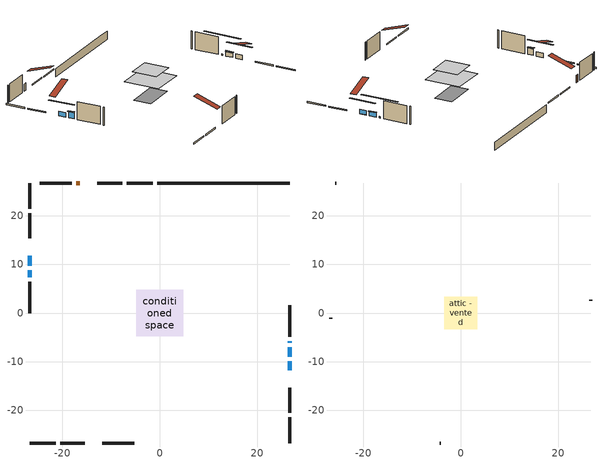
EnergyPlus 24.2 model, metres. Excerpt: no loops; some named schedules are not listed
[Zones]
conditioned space
 floor adiabatic (AdiabaticFloorConstruction): -4.81,-4.81 -4.81,4.81 4.81,4.81 4.81,-4.81 z2.74
 floor foundation (Slab1 construction): -4.42,-2.39 -4.42,2.39 4.42,2.39 4.42,-2.39 z-1.91
 wall outside (RimJoist1 construction): -1.47,26.71 -6.77,26.71 / -26.71,-26.71 -21.41,-26.71 / -26.71,26.71 -26.71,21.41 / 26.71,-26.71 26.71,-21.41 z0.3:0.6
 wall outside (RimJoist2 construction): -7.7,26.71 -12.81,26.71 / -20.48,-26.71 -15.37,-26.71 / -26.71,20.48 -26.71,15.37 / 26.71,-20.48 26.71,-15.37 z0.3:0.6
 wall outside (AdiabaticWallConstruction 1): -16.4,26.71 -17.19,26.71 z0.3:2.33
 wall outside (AdiabaticWallConstruction): 26.71,-11.78 26.71,-9.87 / 26.71,-8.95 26.71,-7.04 z0.3:1.43; -26.71,11.78 -26.71,9.74 z0.3:1.52; -26.71,8.81 -26.71,7.37 z0.3:2.02; 26.71,-6.12 26.71,-5.82 z0.3:0.65
 wall outside (Wall1 construction): -18.12,26.71 -24.63,26.71 / -11.78,-26.71 -5.26,-26.71 / -26.71,6.44 -26.71,-0.07 / 26.71,-4.9 26.71,1.62 z0.3:5.18
 wall foundation (FoundationWall1 construction): -0.54,26.71,-1.91 -0.54,26.71,0.3 23.99,26.71,0.3 23.99,26.71,0.26 26.71,26.71,0.26 26.71,26.71,-1.91
 window (WindowConstruction): 26.71,-11.78 26.71,-9.87 z0.3:1.43
 window (WindowConstruction 1): -26.71,11.78 -26.71,9.74 z0.3:1.52
 window (WindowConstruction 2): 26.71,-8.95 26.71,-7.04 z0.3:1.43
 window (WindowConstruction 3): -26.71,8.81 -26.71,7.37 z0.3:2.02
 window (WindowConstruction 4): 26.71,-6.11 26.71,-5.83 z0.3:0.64
 door (Door): -16.4,26.71 -17.19,26.71 z0.3:2.33
 ceiling adiabatic (AdiabaticFloorConstruction): 4.81,-4.81 4.81,4.81 -4.81,4.81 -4.81,-4.81 z2.74
attic - vented
 floor to conditioned space (Floor1 construction Reversed): -3.38,-3.38 -3.38,3.38 3.38,3.38 3.38,-3.38 z5.18
 wall outside (Wall3 construction): -25.56,26.71 -25.78,26.71 / -4.33,-26.71 -4.11,-26.71 / -26.71,-1 -26.71,-1.22 / 26.71,2.55 26.71,2.77 z0.3:5.18
 roof outside (Roof1 construction): -15.47,26.71,5.18 -15.47,20.12,7.37 -13.73,20.12,7.37 -13.73,26.71,5.18; -12.71,-26.71,5.18 -12.71,-20.12,7.37 -14.44,-20.12,7.37 -14.44,-26.71,5.18; -26.71,12.71,5.18 -20.12,12.71,7.37 -20.12,14.44,7.37 -26.71,14.44,5.18; 26.71,-12.71,5.18 20.12,-12.71,7.37 20.12,-14.44,7.37 26.71,-14.44,5.18
shading: 26.71,-7.24 26.71,-14.42 27.12,-14.42 27.12,-7.24 z4.07; -26.71,7.1 -26.71,14.42 -27.12,14.42 -27.12,7.1 z4.16; 26.71,-6.84 26.71,-9.15 27.12,-9.15 27.12,-6.84 z1.64; -26.71,7.17 -26.71,9.01 -27.12,9.01 -27.12,7.17 z2.22; 26.71,-0.74 26.71,-11.2 27.12,-11.2 27.12,-0.74 z5.73
[Building]
Building 1: Terrain=Suburbs
[Site:Location]
Winnipeg Intl AP_MB: Latitude {deg}=49.91; Longitude {deg}=-97.24; Time Zone {hr}=-6; Elevation {m}=239; Keep Site Location Information=Yes
[Site:GroundTemperature:Shallow]
-2.46526, -5.11642, -5.32873, -4.07063, 0.979979, 6.00706, 10.3653, 13.1261, 13.3606, 11.1152, 6.8681, 1.99523
[Site:WaterMainsTemperature]
Calculation Method=Schedule; Temperature Schedule=mains temperature schedule
[Material] Roughness=Rough; Thermal Absorptance=0.9
Name | Thickness {m} | Conductivity {W/m-K} | Density {kg/m3} | Specific Heat {J/kg-K} | Solar Absorptance | Visible Absorptance
asphalt or fiberglass shingles | 0.00635 | 0.162714 | 1121.4 | 1465.45 | 0.84 | 0.84
ceiling loosefill ins | 0.169333 | 0.0480833 | 16.02 | 1046.75 | 0.7 | 0.7
ceiling stud and cavity | 0.1397 | 0.149692 | 65.682 | 1177.47 | 0.7 | 0.7
concrete 4.0 in. | 0.1016 | 1.803125 | 2242.8 | 837.4 | 0.7 | 0.7
concrete 8.0 in. | 0.2032 | 1.803125 | 2242.8 | 837.4 | 0.7 | 0.7
door material | 0.04445 | 0.053851 | 512.64 | 1214.23 | 0.7 | 0.7
exterior vertical ins | 0.00461413 | 0.029427 | 32.04 | 1214.23 | 0.7 | 0.7
floor covering | 0.0127 | 0.0433444 | 54.468 | 1339.84 | 0.6 | 0.6
floor rigid ins; wall rigid ins | 0.512978 | 0.029427 | 32.04 | 1214.23 | 0.7 | 0.7
floor stud and cavity | 0.1397 | 1.75129 | 37.0049 | 1207.88 | 0.7 | 0.7
furniture material conditioned space 1 | 0.1524 | 0.115458 | 640.8 | 1214.23 | 0.6 | 0.6
gypsum board | 0.0127 | 0.160291 | 801 | 837.4 | 0.6 | 0.6
gypsum board 1 | 0.0127 | 0.160291 | 801 | 837.4 | 0.7 | 0.7
osb sheathing 0.5 in. | 0.0127 | 0.115458 | 512.64 | 1214.23 | 0.7 | 0.7
osb sheathing 0.75 in. | 0.01905 | 0.115458 | 512.64 | 1214.23 | 0.7 | 0.7
osb sheathing 2.0 in. | 0.0508 | 0.115458 | 512.64 | 1214.23 | 0.7 | 0.7
rim joist stud and cavity | 0.0508 | 0.0452492 | 125.044 | 1163.47 | 0.6 | 0.6
rim joist stud and cavity 1 | 0.0508 | 0.226133 | 125.044 | 1163.47 | 0.6 | 0.6
wall stud and cavity | 0.1397 | 0.0785528 | 139.0536 | 1170.24 | 0.7 | 0.7
wall stud and cavity 1 | 0.0889 | 6.1454 | 50.32683 | 1063.81 | 0.6 | 0.6
wall stud and cavity 2 | 0.0889 | 0.380278 | 52.3479 | 1209.89 | 0.7 | 0.7
wall stud and cavity 3 | 0.0889 | 0.391764 | 83.0341 | 1211.67 | 0.7 | 0.7
wood siding | 0.0254 | 0.102417 | 544.68 | 1172.36 | 0.4 | 0.4
wood siding 1 | 0.00254 | 0.102417 | 544.68 | 1172.36 | 0.4 | 0.4
wood siding 2; wood siding 3; wood siding 4 | 0.0254 | 0.102417 | 544.68 | 1172.36 | 0.7 | 0.7
[WindowMaterial:SimpleGlazingSystem]
Name | U-Factor {W/m2-K} | Solar Heat Gain Coefficient
WindowMaterial | 2.93666 | 0.65
WindowMaterial 1 | 2.24338 | 0.59
WindowMaterial 2 | 2.16956 | 0.61
WindowMaterial 3 | 3.07123 | 0.43
[Construction]
AdiabaticFloorConstruction: floor stud and cavity, floor rigid ins, osb sheathing 0.75 in., floor covering
AdiabaticWallConstruction: wood siding 3, wall rigid ins, wall stud and cavity 2, gypsum board
AdiabaticWallConstruction 1: wood siding 4, wall rigid ins, wall stud and cavity 2, gypsum board
Door: door material
Floor1 construction Reversed: gypsum board, ceiling stud and cavity, ceiling loosefill ins
FoundationWall1 construction: concrete 8.0 in., gypsum board 1
furniture construction conditioned space 1: furniture material conditioned space 1
PartitionWallConstruction: gypsum board, wall stud and cavity 3, gypsum board
RimJoist1 construction: wood siding 2, osb sheathing 2.0 in., rim joist stud and cavity
RimJoist2 construction: wood siding 2, osb sheathing 2.0 in., rim joist stud and cavity 1
Roof1 construction: asphalt or fiberglass shingles
Slab1 construction: concrete 4.0 in.
Wall1 construction: wood siding, osb sheathing 0.5 in., wall stud and cavity, gypsum board
Wall3 construction: wood siding 1, wall stud and cavity 1
WindowConstruction; WindowConstruction 2: WindowMaterial
WindowConstruction 1: WindowMaterial 1
WindowConstruction 3: WindowMaterial 2
WindowConstruction 4: WindowMaterial 3
[Zone] Multiplier=1; Part of Total Floor Area=Yes
Name | Volume {m3}
attic - vented | 16.3467
conditioned space | 337.2
[Space]
Name | Zone | Volume {m3}
attic - vented 1 | attic - vented | 16.3467
conditioned space 1 | conditioned space | 337.2
[ZoneInfiltration:EffectiveLeakageArea]
infil attic - vented 1: Zone or Space=attic - vented 1; Schedule=Always On Discrete; Effective Air Leakage Area {cm2}=1527.33; Stack Coefficient=0.000491948; Wind Coefficient=1.49858e-05
[ZoneMixing]
whole house fan mix: Zone or Space=attic - vented; Schedule=Always On Continuous; Design Flow Rate Calculation Method=Flow/Zone; Design Flow Rate {m3/s}=0; Source Zone or Space=conditioned space
[SurfaceProperty:ExposedFoundationPerimeter]
Slab1: Exposed Perimeter Calculation Method=TotalExposedPerimeter; Total Exposed Perimeter {m}=27.249
[InternalMass] Zone or ZoneList=conditioned space; Space or SpaceList=conditioned space 1
Name | Construction | Surface Area {m2}
furniture mass conditioned space 1 | furniture construction conditioned space 1 | 53.9599
partition wall mass | PartitionWallConstruction | 134.9
[Lights]
interior lighting: Zone or ZoneList or Space or SpaceList=conditioned space 1; Schedule=interior lighting schedule; Design Level Calculation Method=LightingLevel; Lighting Level {W}=343.2; Return Air Fraction=0; Fraction Radiant=0.6; Fraction Visible=0.2; Fraction Replaceable=1
[People]
occupants: Zone or ZoneList or Space or SpaceList=conditioned space 1; Number of People Schedule=occupants schedule; Number of People Calculation Method=People; Number of People=3; Fraction Radiant=0.314171; Sensible Heat Fraction=0.56303; Activity Level Schedule=occupants activity schedule; Carbon Dioxide Generation Rate {m3/s-W}=0; Enable ASHRAE 55 Comfort Warnings=No; Mean Radiant Temperature Calculation Type=EnclosureAveraged
[ElectricEquipment] Zone or ZoneList or Space or SpaceList=conditioned space 1; Design Level Calculation Method=EquipmentLevel
Name | Schedule | Design Level {W} | Fraction Latent | Fraction Radiant | Fraction Lost
clothes dryer | clothes dryer schedule | 140.772 | 0.015 | 0.081 | 0.85
clothes washer | clothes washer schedule | 32.1985 | 0.03 | 0.162 | 0.7
cooking range | cooking range schedule | 215.147 | 0.08 | 0.432 | 0.2
dishwasher | dishwasher schedule | 66.8632 | 0.3 | 0.18 | 0.4
fridge | fridge schedule | 72.9452 | 0 | 0.6 | 0
mech vent house fan | mech vent house fan schedule | 10 | 0 | 0 | 1
mech vent house fan cfis | mech vent house fan cfis schedule | 0 | 0 | 0 | 0
misc plug loads | misc plug loads schedule | 494.7 | 0.045 | 0.513 | 0.1
whole house fan | Always On Discrete | 0 | 0 | 0 | 1
[OtherEquipment] Zone or ZoneList or Space or SpaceList=conditioned space 1; Design Level Calculation Method=EquipmentLevel
Name | Fuel Type | Schedule | Design Level {W} | Fraction Latent | Fraction Radiant | Fraction Lost
clothes dryer 1 | Electricity | clothes dryer schedule | 0 | 0.015 | 0.081 | 0.85
cooking range 1 | Electricity | cooking range schedule | 0 | 0.08 | 0.432 | 0.2
general water use latent | None | general water use schedule | 62.594 | 1 | 0 | 0
general water use sensible | None | general water use schedule | -61.6891 | 0 | 0.6 | 0
mech vent house fan latent load | None | Always On Discrete | 0 | 1 | 0 | 0
mech vent house fan sensible load | None | Always On Discrete | 0 | 0 | 0 | 0
water heater energy adjustment1 | NaturalGas | Always On Discrete | 0.01 | 0 | 0 | 1
[ZoneInfiltration:DesignFlowRate] Zone or ZoneList or Space or SpaceList=conditioned space 1; Schedule=Always On Discrete; Design Flow Rate Calculation Method=Flow/Zone; Design Flow Rate {m3/s}=0
infil flow; natural vent flow; whole house fan flow
[AvailabilityManager:Scheduled]
central ac and furnace airloop Availability Manager: Schedule=Always On Discrete
[Foundation:Kiva]
Foundation Kiva 1: Initial Indoor Air Temperature {C}=21; Wall Height Above Grade {m}=0.300015; Wall Depth Below Slab {m}=0.2032; Custom Block Material Name 1=exterior vertical ins; Custom Block Depth 1 {m}=2.21001; Custom Block X Position 1 {m}=0.2159; Custom Block Z Position 1 {m}=0
[Foundation:Kiva:Settings]
Soil Conductivity {W/m-K}=0.849921; Soil Density {kg/m3}=1842.3; Soil Specific Heat {J/kg-K}=418.7; Ground Solar Absorptivity=0.9; Ground Thermal Absorptivity=0.9; Ground Surface Roughness {m}=0.03; Far-Field Width {m}=40; Deep-Ground Boundary Condition=ZeroFlux; Deep-Ground Depth {m}=40; Minimum Cell Dimension {m}=0.2; Maximum Cell Growth Coefficient=3; Simulation Timestep=Timestep
[Exterior:Lights]
exterior lighting: Schedule=exterior lighting schedule; Design Level {W}=75.6
[EnergyManagementSystem:GlobalVariable]
central_ac_and_furnace_airloop_Fan_RTF
infil_program_Qfan
infil_program_Qinf
natural_vent_program_Qnv
natural_vent_program_Qwhf
[EnergyManagementSystem:Sensor]
Name | Output:Variable or Output:Meter Index Key | Output:Variable or Output:Meter
airflow_gain | infil flow | Infiltration Sensible Heat Gain Energy
airflow_gain_1 | natural vent flow | Infiltration Sensible Heat Gain Energy
airflow_gain_2 | whole house fan flow | Infiltration Sensible Heat Gain Energy
airflow_loss | infil flow | Infiltration Sensible Heat Loss Energy
airflow_loss_1 | natural vent flow | Infiltration Sensible Heat Loss Energy
airflow_loss_2 | whole house fan flow | Infiltration Sensible Heat Loss Energy
clg_load_cond |  | Cooling:EnergyTransfer:Zone:CONDITIONED SPACE
clg_sp_s; clg_sp_s_1 | cooling setpoint | Schedule Value
clothes_dryer_exhaust_0_sch_s | clothes dryer exhaust 0 schedule | Schedule Value
cool_season | cooling season schedule | Schedule Value
htg_load_cond |  | Heating:EnergyTransfer:Zone:CONDITIONED SPACE
htg_sp_s; htg_sp_s_1 | heating setpoint | Schedule Value
ig_ee_conv | clothes dryer | Electric Equipment Convective Heating Energy
ig_ee_conv_2 | cooking range | Electric Equipment Convective Heating Energy
ig_ee_conv_4 | fridge | Electric Equipment Convective Heating Energy
ig_ee_conv_5 | misc plug loads | Electric Equipment Convective Heating Energy
ig_ee_conv_6 | whole house fan | Electric Equipment Convective Heating Energy
ig_ee_rad | clothes dryer | Electric Equipment Radiant Heating Energy
ig_ee_rad_2 | cooking range | Electric Equipment Radiant Heating Energy
ig_ee_rad_4 | fridge | Electric Equipment Radiant Heating Energy
ig_ee_rad_5 | misc plug loads | Electric Equipment Radiant Heating Energy
ig_ee_rad_6 | whole house fan | Electric Equipment Radiant Heating Energy
ig_lgt_conv | interior lighting | Lights Convective Heating Energy
ig_lgt_rad | interior lighting | Lights Radiant Heating Energy
ig_lgt_vis | interior lighting | Lights Visible Radiation Heating Energy
ig_oe_conv | clothes dryer 1 | Other Equipment Convective Heating Energy
ig_oe_conv_1 | cooking range 1 | Other Equipment Convective Heating Energy
ig_oe_conv_2 | general water use latent | Other Equipment Convective Heating Energy
ig_oe_conv_3 | general water use sensible | Other Equipment Convective Heating Energy
ig_oe_conv_4 | water heater energy adjustment1 | Other Equipment Convective Heating Energy
ig_oe_rad | clothes dryer 1 | Other Equipment Radiant Heating Energy
ig_oe_rad_1 | cooking range 1 | Other Equipment Radiant Heating Energy
ig_oe_rad_2 | general water use latent | Other Equipment Radiant Heating Energy
ig_oe_rad_3 | general water use sensible | Other Equipment Radiant Heating Energy
ig_oe_rad_4 | water heater energy adjustment1 | Other Equipment Radiant Heating Energy
ig_ppl_conv | occupants | People Convective Heating Energy
ig_ppl_rad | occupants | People Radiant Heating Energy
im_conv | furniture mass conditioned space 1 | Surface Inside Face Convection Heat Gain Energy
im_conv_1 | partition wall mass | Surface Inside Face Convection Heat Gain Energy
im_ig | furniture mass conditioned space 1 | Surface Inside Face Internal Gains Radiation Heat Gain Energy
im_ig_1 | partition wall mass | Surface Inside Face Internal Gains Radiation Heat Gain Energy
im_lgt | furniture mass conditioned space 1 | Surface Inside Face Lights Radiation Heat Gain Energy
im_lgt_1 | partition wall mass | Surface Inside Face Lights Radiation Heat Gain Energy
im_sol | furniture mass conditioned space 1 | Surface Inside Face Solar Radiation Heat Gain Energy
im_sol_1 | partition wall mass | Surface Inside Face Solar Radiation Heat Gain Energy
im_surf | furniture mass conditioned space 1 | Surface Inside Face Net Surface Thermal Radiation Heat Gain Energy
im_surf_1 | partition wall mass | Surface Inside Face Net Surface Thermal Radiation Heat Gain Energy
mv_conv | mech vent house fan | Electric Equipment Convective Heating Energy
mv_conv_1 | mech vent house fan cfis | Electric Equipment Convective Heating Energy
mv_conv_2 | mech vent house fan latent load | Other Equipment Convective Heating Energy
mv_conv_3 | mech vent house fan sensible load | Other Equipment Convective Heating Energy
mv_rad | mech vent house fan | Electric Equipment Radiant Heating Energy
mv_rad_1 | mech vent house fan cfis | Electric Equipment Radiant Heating Energy
mv_rad_2 | mech vent house fan latent load | Other Equipment Radiant Heating Energy
mv_rad_3 | mech vent house fan sensible load | Other Equipment Radiant Heating Energy
natural_vent_s | natural vent schedule | Schedule Value
out_pb_s |  | Site Outdoor Air Barometric Pressure
out_wt_s |  | Site Outdoor Air Humidity Ratio
site_vw_s |  | Site Wind Speed
ss_back_out | Window1 | Surface Window Shortwave from Zone Back Out Window Heat Transfer Rate
ss_back_out_1 | Window3 | Surface Window Shortwave from Zone Back Out Window Heat Transfer Rate
ss_back_out_2 | Window5 | Surface Window Shortwave from Zone Back Out Window Heat Transfer Rate
ss_back_out_3 | Window7 | Surface Window Shortwave from Zone Back Out Window Heat Transfer Rate
ss_back_out_4 | Window8 | Surface Window Shortwave from Zone Back Out Window Heat Transfer Rate
ss_conv | Door1 | Surface Inside Face Convection Heat Gain Energy
ss_conv_1 | Window1 | Surface Inside Face Convection Heat Gain Energy
ss_conv_2 | Window3 | Surface Inside Face Convection Heat Gain Energy
ss_conv_3 | Window5 | Surface Inside Face Convection Heat Gain Energy
ss_conv_4 | Window7 | Surface Inside Face Convection Heat Gain Energy
ss_conv_5 | Window8 | Surface Inside Face Convection Heat Gain Energy
ss_ig | Door1 | Surface Inside Face Internal Gains Radiation Heat Gain Energy
ss_ig_1 | Window1 | Surface Inside Face Internal Gains Radiation Heat Gain Energy
ss_ig_2 | Window3 | Surface Inside Face Internal Gains Radiation Heat Gain Energy
ss_ig_3 | Window5 | Surface Inside Face Internal Gains Radiation Heat Gain Energy
ss_ig_4 | Window7 | Surface Inside Face Internal Gains Radiation Heat Gain Energy
ss_ig_5 | Window8 | Surface Inside Face Internal Gains Radiation Heat Gain Energy
ss_lgt | Door1 | Surface Inside Face Lights Radiation Heat Gain Energy
ss_sol | Door1 | Surface Inside Face Solar Radiation Heat Gain Energy
ss_surf | Door1 | Surface Inside Face Net Surface Thermal Radiation Heat Gain Energy
ss_surf_1 | Window1 | Surface Inside Face Net Surface Thermal Radiation Heat Gain Energy
ss_surf_2 | Window3 | Surface Inside Face Net Surface Thermal Radiation Heat Gain Energy
ss_surf_3 | Window5 | Surface Inside Face Net Surface Thermal Radiation Heat Gain Energy
ss_surf_4 | Window7 | Surface Inside Face Net Surface Thermal Radiation Heat Gain Energy
ss_surf_5 | Window8 | Surface Inside Face Net Surface Thermal Radiation Heat Gain Energy
ss_trans_in | Window1 | Surface Window Transmitted Solar Radiation Rate
ss_trans_in_1 | Window3 | Surface Window Transmitted Solar Radiation Rate
ss_trans_in_2 | Window5 | Surface Window Transmitted Solar Radiation Rate
ss_trans_in_3 | Window7 | Surface Window Transmitted Solar Radiation Rate
ss_trans_in_4 | Window8 | Surface Window Transmitted Solar Radiation Rate
ss_trans_out | Window1 | Surface Inside Face Initial Transmitted Diffuse Transmitted Out Window Solar Radiation Rate
ss_trans_out_1 | Window3 | Surface Inside Face Initial Transmitted Diffuse Transmitted Out Window Solar Radiation Rate
ss_trans_out_2 | Window5 | Surface Inside Face Initial Transmitted Diffuse Transmitted Out Window Solar Radiation Rate
ss_trans_out_3 | Window7 | Surface Inside Face Initial Transmitted Diffuse Transmitted Out Window Solar Radiation Rate
ss_trans_out_4 | Window8 | Surface Inside Face Initial Transmitted Diffuse Transmitted Out Window Solar Radiation Rate
s_conv | Floor1 | Surface Inside Face Convection Heat Gain Energy
s_conv_1 | FoundationWall1 | Surface Inside Face Convection Heat Gain Energy
s_conv_10 | RimJoist2:270 | Surface Inside Face Convection Heat Gain Energy
s_conv_11 | RimJoist2:90 | Surface Inside Face Convection Heat Gain Energy
s_conv_12 | Slab1 | Surface Inside Face Convection Heat Gain Energy
s_conv_13 | Wall1:0 | Surface Inside Face Convection Heat Gain Energy
s_conv_14 | Wall1:180 | Surface Inside Face Convection Heat Gain Energy
s_conv_15 | Wall1:270 | Surface Inside Face Convection Heat Gain Energy
s_conv_16 | Wall1:90 | Surface Inside Face Convection Heat Gain Energy
s_conv_2 | inferred conditioned ceiling | Surface Inside Face Convection Heat Gain Energy
s_conv_3 | inferred conditioned floor | Surface Inside Face Convection Heat Gain Energy
s_conv_4 | RimJoist1:0 | Surface Inside Face Convection Heat Gain Energy
s_conv_5 | RimJoist1:180 | Surface Inside Face Convection Heat Gain Energy
s_conv_6 | RimJoist1:270 | Surface Inside Face Convection Heat Gain Energy
s_conv_7 | RimJoist1:90 | Surface Inside Face Convection Heat Gain Energy
s_conv_8 | RimJoist2:0 | Surface Inside Face Convection Heat Gain Energy
s_conv_9 | RimJoist2:180 | Surface Inside Face Convection Heat Gain Energy
s_ig | Floor1 | Surface Inside Face Internal Gains Radiation Heat Gain Energy
s_ig_1 | FoundationWall1 | Surface Inside Face Internal Gains Radiation Heat Gain Energy
s_ig_10 | RimJoist2:270 | Surface Inside Face Internal Gains Radiation Heat Gain Energy
s_ig_11 | RimJoist2:90 | Surface Inside Face Internal Gains Radiation Heat Gain Energy
s_ig_12 | Slab1 | Surface Inside Face Internal Gains Radiation Heat Gain Energy
s_ig_13 | Wall1:0 | Surface Inside Face Internal Gains Radiation Heat Gain Energy
s_ig_14 | Wall1:180 | Surface Inside Face Internal Gains Radiation Heat Gain Energy
s_ig_15 | Wall1:270 | Surface Inside Face Internal Gains Radiation Heat Gain Energy
s_ig_16 | Wall1:90 | Surface Inside Face Internal Gains Radiation Heat Gain Energy
s_ig_2 | inferred conditioned ceiling | Surface Inside Face Internal Gains Radiation Heat Gain Energy
s_ig_3 | inferred conditioned floor | Surface Inside Face Internal Gains Radiation Heat Gain Energy
s_ig_4 | RimJoist1:0 | Surface Inside Face Internal Gains Radiation Heat Gain Energy
s_ig_5 | RimJoist1:180 | Surface Inside Face Internal Gains Radiation Heat Gain Energy
s_ig_6 | RimJoist1:270 | Surface Inside Face Internal Gains Radiation Heat Gain Energy
s_ig_7 | RimJoist1:90 | Surface Inside Face Internal Gains Radiation Heat Gain Energy
s_ig_8 | RimJoist2:0 | Surface Inside Face Internal Gains Radiation Heat Gain Energy
s_ig_9 | RimJoist2:180 | Surface Inside Face Internal Gains Radiation Heat Gain Energy
s_lgt | Floor1 | Surface Inside Face Lights Radiation Heat Gain Energy
s_lgt_1 | FoundationWall1 | Surface Inside Face Lights Radiation Heat Gain Energy
s_lgt_10 | RimJoist2:270 | Surface Inside Face Lights Radiation Heat Gain Energy
s_lgt_11 | RimJoist2:90 | Surface Inside Face Lights Radiation Heat Gain Energy
s_lgt_12 | Slab1 | Surface Inside Face Lights Radiation Heat Gain Energy
s_lgt_13 | Wall1:0 | Surface Inside Face Lights Radiation Heat Gain Energy
s_lgt_14 | Wall1:180 | Surface Inside Face Lights Radiation Heat Gain Energy
s_lgt_15 | Wall1:270 | Surface Inside Face Lights Radiation Heat Gain Energy
s_lgt_16 | Wall1:90 | Surface Inside Face Lights Radiation Heat Gain Energy
s_lgt_2 | inferred conditioned ceiling | Surface Inside Face Lights Radiation Heat Gain Energy
s_lgt_3 | inferred conditioned floor | Surface Inside Face Lights Radiation Heat Gain Energy
s_lgt_4 | RimJoist1:0 | Surface Inside Face Lights Radiation Heat Gain Energy
s_lgt_5 | RimJoist1:180 | Surface Inside Face Lights Radiation Heat Gain Energy
s_lgt_6 | RimJoist1:270 | Surface Inside Face Lights Radiation Heat Gain Energy
s_lgt_7 | RimJoist1:90 | Surface Inside Face Lights Radiation Heat Gain Energy
s_lgt_8 | RimJoist2:0 | Surface Inside Face Lights Radiation Heat Gain Energy
s_lgt_9 | RimJoist2:180 | Surface Inside Face Lights Radiation Heat Gain Energy
s_sol | Floor1 | Surface Inside Face Solar Radiation Heat Gain Energy
s_sol_1 | FoundationWall1 | Surface Inside Face Solar Radiation Heat Gain Energy
s_sol_10 | RimJoist2:270 | Surface Inside Face Solar Radiation Heat Gain Energy
s_sol_11 | RimJoist2:90 | Surface Inside Face Solar Radiation Heat Gain Energy
s_sol_12 | Slab1 | Surface Inside Face Solar Radiation Heat Gain Energy
s_sol_13 | Wall1:0 | Surface Inside Face Solar Radiation Heat Gain Energy
s_sol_14 | Wall1:180 | Surface Inside Face Solar Radiation Heat Gain Energy
s_sol_15 | Wall1:270 | Surface Inside Face Solar Radiation Heat Gain Energy
s_sol_16 | Wall1:90 | Surface Inside Face Solar Radiation Heat Gain Energy
s_sol_2 | inferred conditioned ceiling | Surface Inside Face Solar Radiation Heat Gain Energy
s_sol_3 | inferred conditioned floor | Surface Inside Face Solar Radiation Heat Gain Energy
s_sol_4 | RimJoist1:0 | Surface Inside Face Solar Radiation Heat Gain Energy
s_sol_5 | RimJoist1:180 | Surface Inside Face Solar Radiation Heat Gain Energy
s_sol_6 | RimJoist1:270 | Surface Inside Face Solar Radiation Heat Gain Energy
s_sol_7 | RimJoist1:90 | Surface Inside Face Solar Radiation Heat Gain Energy
s_sol_8 | RimJoist2:0 | Surface Inside Face Solar Radiation Heat Gain Energy
s_sol_9 | RimJoist2:180 | Surface Inside Face Solar Radiation Heat Gain Energy
s_surf | Floor1 | Surface Inside Face Net Surface Thermal Radiation Heat Gain Energy
s_surf_1 | FoundationWall1 | Surface Inside Face Net Surface Thermal Radiation Heat Gain Energy
s_surf_10 | RimJoist2:270 | Surface Inside Face Net Surface Thermal Radiation Heat Gain Energy
s_surf_11 | RimJoist2:90 | Surface Inside Face Net Surface Thermal Radiation Heat Gain Energy
s_surf_12 | Slab1 | Surface Inside Face Net Surface Thermal Radiation Heat Gain Energy
s_surf_13 | Wall1:0 | Surface Inside Face Net Surface Thermal Radiation Heat Gain Energy
s_surf_14 | Wall1:180 | Surface Inside Face Net Surface Thermal Radiation Heat Gain Energy
s_surf_15 | Wall1:270 | Surface Inside Face Net Surface Thermal Radiation Heat Gain Energy
s_surf_16 | Wall1:90 | Surface Inside Face Net Surface Thermal Radiation Heat Gain Energy
s_surf_2 | inferred conditioned ceiling | Surface Inside Face Net Surface Thermal Radiation Heat Gain Energy
s_surf_3 | inferred conditioned floor | Surface Inside Face Net Surface Thermal Radiation Heat Gain Energy
s_surf_4 | RimJoist1:0 | Surface Inside Face Net Surface Thermal Radiation Heat Gain Energy
s_surf_5 | RimJoist1:180 | Surface Inside Face Net Surface Thermal Radiation Heat Gain Energy
s_surf_6 | RimJoist1:270 | Surface Inside Face Net Surface Thermal Radiation Heat Gain Energy
s_surf_7 | RimJoist1:90 | Surface Inside Face Net Surface Thermal Radiation Heat Gain Energy
s_surf_8 | RimJoist2:0 | Surface Inside Face Net Surface Thermal Radiation Heat Gain Energy
s_surf_9 | RimJoist2:180 | Surface Inside Face Net Surface Thermal Radiation Heat Gain Energy
[EnergyManagementSystem:Actuator]
Name | Actuated Component Unique | Actuated Component Type | Actuated Component Control Type
fridge_schedule_act | fridge schedule | Schedule:Constant | Schedule Value
infil_flow_act | infil flow | Zone Infiltration | Air Exchange Flow Rate
mech_vent_house_fan_cfis_act | mech vent house fan cfis | ElectricEquipment | Electricity Rate
